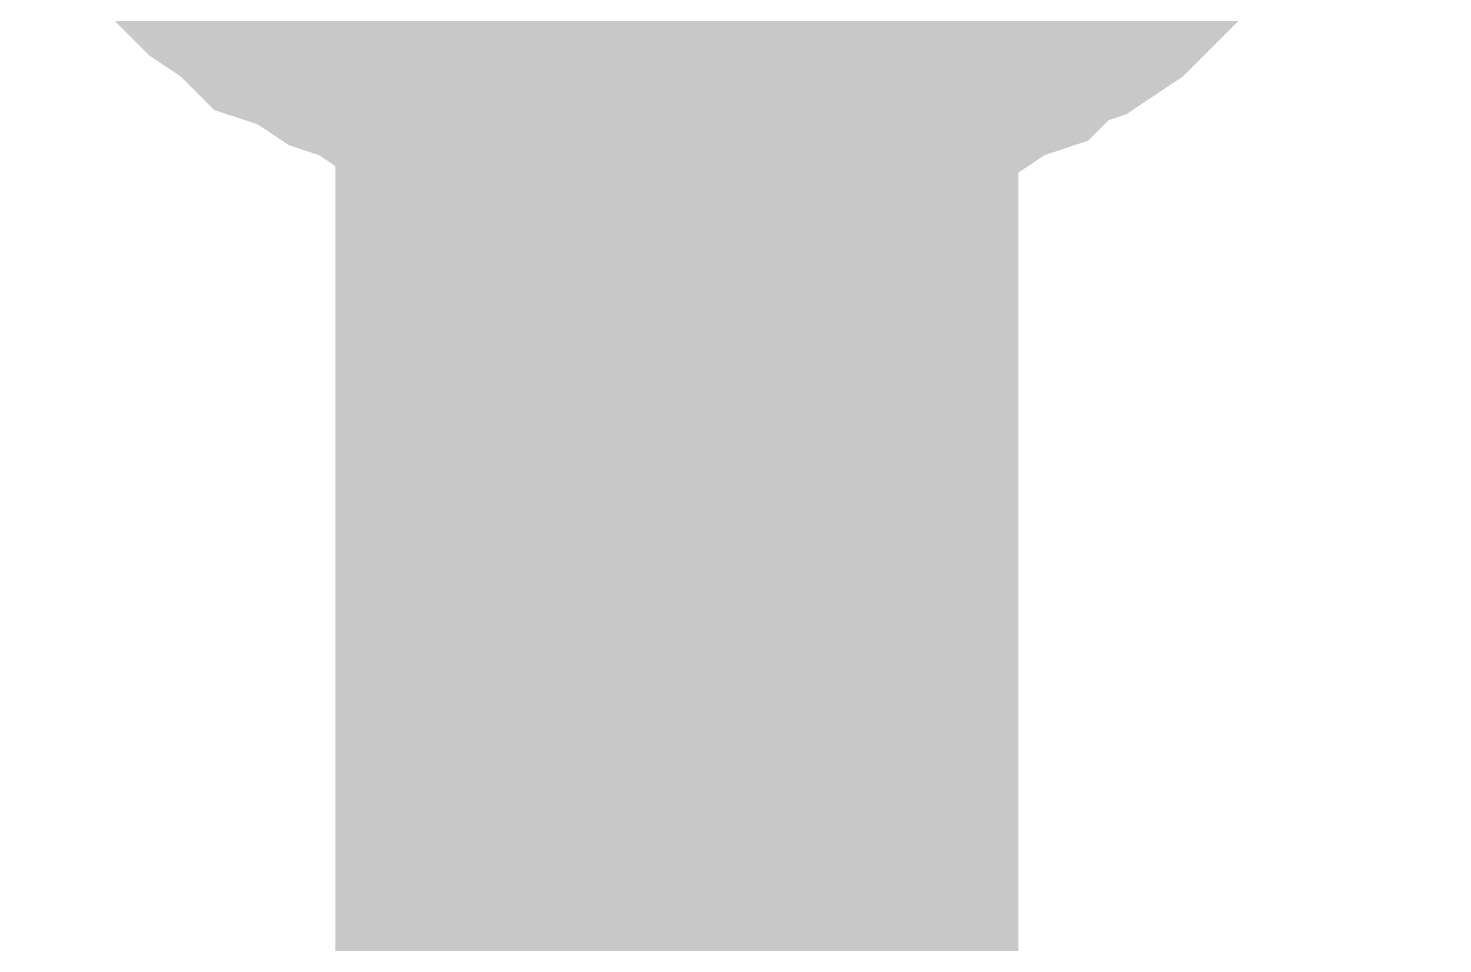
# Model space of a CAD drawing. Header units: inches. Extents: x 0 to 841, y 0 to 594.
# Drawn here: x 344.297 to 345.848, y 263.311 to 264.314 of the extents above; entities that cross this region are included whole.
import ezdxf

# ---------------------------------------------------------------- set-up
doc = ezdxf.new("R2010")
doc.units = ezdxf.units.IN
doc.layers.add('Sheet', color=255, linetype='Continuous')

msp = doc.modelspace()

# ---------------------------------------------------------------- linework, layer by layer
at = {"layer": 'Sheet'}
for points in [[(345.0081, 249.993, 0.7493, 0.7493, 0), (345.0081, 254.9901, 0.7493, 0.7493, 0), (345.0081, 259.9985, 0.7493, 0.7493, 0), (345.0081, 264.9957, 0.7493, 0.7493, 0), (345.0081, 269.9929, 0.7493, 0.7493, 0), (350.0049, 269.9929, 0.7493, 0.7493, 0)], [(345.0081, 264.2321, 0.2997, 0.2997, 0), (344.9744, 264.2321, 0.2997, 0.2997, 0), (344.9295, 264.2321, 0.2997, 0.2997, 0), (344.8958, 264.2433, 0.2997, 0.2997, 0), (344.8509, 264.2433, 0.2997, 0.2997, 0), (344.8172, 264.2545, 0.2997, 0.2997, 0), (344.7835, 264.2658, 0.2997, 0.2997, 0), (344.7498, 264.277, 0.2997, 0.2997, 0), (344.7161, 264.2882, 0.2997, 0.2997, 0), (344.6824, 264.3107, 0.2997, 0.2997, 0), (344.6488, 264.3219, 0.2997, 0.2997, 0), (344.6151, 264.3444, 0.2997, 0.2997, 0), (344.5814, 264.3556, 0.2997, 0.2997, 0), (344.5589, 264.3781, 0.2997, 0.2997, 0), (344.5252, 264.4005, 0.2997, 0.2997, 0), (344.4915, 264.4342, 0.2997, 0.2997, 0), (344.4691, 264.4567, 0.2997, 0.2997, 0), (344.4466, 264.4791, 0.2997, 0.2997, 0)], [(345.0081, 264.2321, 0.2997, 0.2997, 0), (344.9744, 264.2321, 0.2997, 0.2997, 0), (344.9295, 264.2321, 0.2997, 0.2997, 0), (344.8958, 264.2433, 0.2997, 0.2997, 0), (344.8509, 264.2433, 0.2997, 0.2997, 0), (344.8172, 264.2545, 0.2997, 0.2997, 0), (344.7835, 264.2658, 0.2997, 0.2997, 0), (344.7498, 264.277, 0.2997, 0.2997, 0), (344.7161, 264.2882, 0.2997, 0.2997, 0), (344.6824, 264.3107, 0.2997, 0.2997, 0), (344.6488, 264.3219, 0.2997, 0.2997, 0), (344.6151, 264.3444, 0.2997, 0.2997, 0), (344.5814, 264.3556, 0.2997, 0.2997, 0), (344.5589, 264.3781, 0.2997, 0.2997, 0), (344.5252, 264.4005, 0.2997, 0.2997, 0), (344.4915, 264.4342, 0.2997, 0.2997, 0), (344.4691, 264.4567, 0.2997, 0.2997, 0), (344.4466, 264.4791, 0.2997, 0.2997, 0)], [(345.5695, 264.4791, 0.2997, 0.2997, 0), (345.5471, 264.4567, 0.2997, 0.2997, 0), (345.5246, 264.4342, 0.2997, 0.2997, 0), (345.4909, 264.4005, 0.2997, 0.2997, 0), (345.4685, 264.3781, 0.2997, 0.2997, 0), (345.4348, 264.3556, 0.2997, 0.2997, 0), (345.4011, 264.3444, 0.2997, 0.2997, 0), (345.3786, 264.3219, 0.2997, 0.2997, 0), (345.3449, 264.3107, 0.2997, 0.2997, 0), (345.3113, 264.2882, 0.2997, 0.2997, 0), (345.2776, 264.277, 0.2997, 0.2997, 0), (345.2327, 264.2658, 0.2997, 0.2997, 0), (345.199, 264.2545, 0.2997, 0.2997, 0), (345.1653, 264.2433, 0.2997, 0.2997, 0), (345.1204, 264.2433, 0.2997, 0.2997, 0), (345.0867, 264.2321, 0.2997, 0.2997, 0), (345.053, 264.2321, 0.2997, 0.2997, 0), (345.0081, 264.2321, 0.2997, 0.2997, 0)], [(345.5695, 264.4791, 0.2997, 0.2997, 0), (345.5471, 264.4567, 0.2997, 0.2997, 0), (345.5246, 264.4342, 0.2997, 0.2997, 0), (345.4909, 264.4005, 0.2997, 0.2997, 0), (345.4685, 264.3781, 0.2997, 0.2997, 0), (345.4348, 264.3556, 0.2997, 0.2997, 0), (345.4011, 264.3444, 0.2997, 0.2997, 0), (345.3786, 264.3219, 0.2997, 0.2997, 0), (345.3449, 264.3107, 0.2997, 0.2997, 0), (345.3113, 264.2882, 0.2997, 0.2997, 0), (345.2776, 264.277, 0.2997, 0.2997, 0), (345.2327, 264.2658, 0.2997, 0.2997, 0), (345.199, 264.2545, 0.2997, 0.2997, 0), (345.1653, 264.2433, 0.2997, 0.2997, 0), (345.1204, 264.2433, 0.2997, 0.2997, 0), (345.0867, 264.2321, 0.2997, 0.2997, 0), (345.053, 264.2321, 0.2997, 0.2997, 0), (345.0081, 264.2321, 0.2997, 0.2997, 0)], [(345.0081, 264.2321, 0.0991, 0.0991, 0), (344.9744, 264.2321, 0.0991, 0.0991, 0), (344.9295, 264.2321, 0.0991, 0.0991, 0), (344.8958, 264.2433, 0.0991, 0.0991, 0), (344.8509, 264.2433, 0.0991, 0.0991, 0), (344.8172, 264.2545, 0.0991, 0.0991, 0), (344.7835, 264.2658, 0.0991, 0.0991, 0), (344.7498, 264.277, 0.0991, 0.0991, 0), (344.7161, 264.2882, 0.0991, 0.0991, 0), (344.6824, 264.3107, 0.0991, 0.0991, 0), (344.6488, 264.3219, 0.0991, 0.0991, 0), (344.6151, 264.3444, 0.0991, 0.0991, 0), (344.5814, 264.3556, 0.0991, 0.0991, 0), (344.5589, 264.3781, 0.0991, 0.0991, 0)], [(345.0081, 264.2321, 0.0991, 0.0991, 0), (344.9744, 264.2321, 0.0991, 0.0991, 0), (344.9295, 264.2321, 0.0991, 0.0991, 0), (344.8958, 264.2433, 0.0991, 0.0991, 0), (344.8509, 264.2433, 0.0991, 0.0991, 0), (344.8172, 264.2545, 0.0991, 0.0991, 0), (344.7835, 264.2658, 0.0991, 0.0991, 0), (344.7498, 264.277, 0.0991, 0.0991, 0), (344.7161, 264.2882, 0.0991, 0.0991, 0), (344.6824, 264.3107, 0.0991, 0.0991, 0), (344.6488, 264.3219, 0.0991, 0.0991, 0), (344.6151, 264.3444, 0.0991, 0.0991, 0), (344.5814, 264.3556, 0.0991, 0.0991, 0), (344.5589, 264.3781, 0.0991, 0.0991, 0)], [(345.4685, 264.3781, 0.0991, 0.0991, 0), (345.4348, 264.3556, 0.0991, 0.0991, 0), (345.4011, 264.3444, 0.0991, 0.0991, 0), (345.3786, 264.3219, 0.0991, 0.0991, 0), (345.3449, 264.3107, 0.0991, 0.0991, 0), (345.3113, 264.2882, 0.0991, 0.0991, 0), (345.2776, 264.277, 0.0991, 0.0991, 0), (345.2327, 264.2658, 0.0991, 0.0991, 0), (345.199, 264.2545, 0.0991, 0.0991, 0), (345.1653, 264.2433, 0.0991, 0.0991, 0), (345.1204, 264.2433, 0.0991, 0.0991, 0), (345.0867, 264.2321, 0.0991, 0.0991, 0), (345.053, 264.2321, 0.0991, 0.0991, 0), (345.0081, 264.2321, 0.0991, 0.0991, 0)], [(345.4685, 264.3781, 0.0991, 0.0991, 0), (345.4348, 264.3556, 0.0991, 0.0991, 0), (345.4011, 264.3444, 0.0991, 0.0991, 0), (345.3786, 264.3219, 0.0991, 0.0991, 0), (345.3449, 264.3107, 0.0991, 0.0991, 0), (345.3113, 264.2882, 0.0991, 0.0991, 0), (345.2776, 264.277, 0.0991, 0.0991, 0), (345.2327, 264.2658, 0.0991, 0.0991, 0), (345.199, 264.2545, 0.0991, 0.0991, 0), (345.1653, 264.2433, 0.0991, 0.0991, 0), (345.1204, 264.2433, 0.0991, 0.0991, 0), (345.0867, 264.2321, 0.0991, 0.0991, 0), (345.053, 264.2321, 0.0991, 0.0991, 0), (345.0081, 264.2321, 0.0991, 0.0991, 0)]]:
    msp.add_lwpolyline(points, format="xyseb", dxfattribs=at)

doc.saveas('drawing.dxf')
